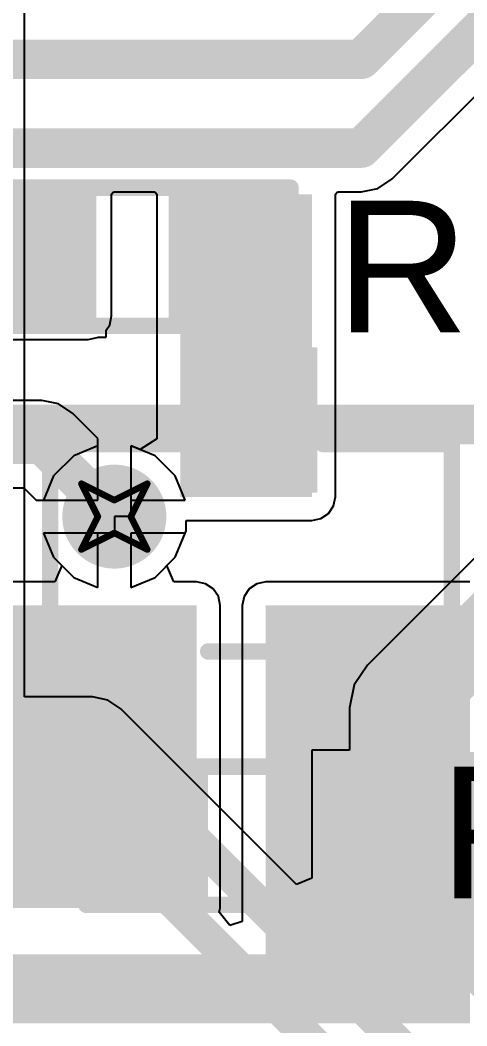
# Model space of a CAD drawing. Header units: inches. Extents: x -48 to 200, y -49 to 27.
# Drawn here: x 3.5054 to 3.6411, y 0.7482 to 1.0539 of the extents above; entities that cross this region are included whole.
import ezdxf

# ---------------------------------------------------------------- set-up
doc = ezdxf.new("R2010")
doc.units = ezdxf.units.IN
doc.header["$MEASUREMENT"] = 0
for name, color, linetype in [('Bottom Layer', 5, 'Continuous'), ('Bottom Overlay', 54, 'Continuous'), ('Bottom Paste', 16, 'Continuous'), ('Bottom Solder', 6, 'Continuous'), ('Dimension', 6, 'Continuous'), ('Drill Drawing', 1, 'Continuous'), ('Top Layer', 1, 'Continuous'), ('Top Overlay', 2, 'Continuous'), ('Top Paste', 8, 'Continuous'), ('Top Solder', 216, 'Continuous'), ('Via Holes', 16, 'Continuous')]:
    doc.layers.add(name, color=color, linetype=linetype)
doc.styles.add('Arial', font='', dxfattribs={"height": 0.2})
doc.styles.get('Arial').set_extended_font_data('Arial')

# ---------------------------------------------------------------- blocks, each defined once
blk = doc.blocks.new('SOT_23_7')
at = {"layer": 'Top Layer'}
for points in [[(-0.01614175, 0.05748035), (0.01614175, 0.05748035), (0.01614175, 0.02125985), (-0.01614175, 0.02125985)], [(-0.05354335, -0.02125985), (-0.02125985, -0.02125985), (-0.02125985, -0.05748035), (-0.05354335, -0.05748035)], [(0.02125985, -0.02125985), (0.05354335, -0.02125985), (0.05354335, -0.05748035), (0.02125985, -0.05748035)]]:
    blk.add_hatch(color=1, dxfattribs=at).paths.add_polyline_path(points)
at = {"layer": 'Top Paste'}
for points in [[(-0.01614175, 0.05748035), (0.01614175, 0.05748035), (0.01614175, 0.02125985), (-0.01614175, 0.02125985)], [(-0.05354335, -0.02125985), (-0.02125985, -0.02125985), (-0.02125985, -0.05748035), (-0.05354335, -0.05748035)], [(0.02125985, -0.02125985), (0.05354335, -0.02125985), (0.05354335, -0.05748035), (0.02125985, -0.05748035)]]:
    blk.add_hatch(color=8, dxfattribs=at).paths.add_polyline_path(points)
at = {"layer": 'Top Solder'}
for points in [[(-0.02014175, 0.06148035), (0.02014175, 0.06148035), (0.02014175, 0.01725985), (-0.02014175, 0.01725985)], [(-0.05754335, -0.01725985), (-0.01725985, -0.01725985), (-0.01725985, -0.06148035), (-0.05754335, -0.06148035)], [(0.01725985, -0.01725985), (0.05754335, -0.01725985), (0.05754335, -0.06148035), (0.01725985, -0.06148035)]]:
    blk.add_hatch(color=216, dxfattribs=at).paths.add_polyline_path(points)
at = {"layer": 'Top Overlay'}
for points in [[(-0.061, 0.032, 0.005, 0.005, 0), (-0.022, 0.032, 0.005, 0.005, 0)], [(-0.061, -0.023, 0.005, 0.005, 0), (-0.061, 0.032, 0.005, 0.005, 0)], [(0.022, 0.032, 0.005, 0.005, 0), (0.061, 0.032, 0.005, 0.005, 0)], [(0.061, -0.023, 0.005, 0.005, 0), (0.061, 0.032, 0.005, 0.005, 0)], [(-0.013, -0.031, 0.005, 0.005, 0), (0.013, -0.031, 0.005, 0.005, 0)], [(-0.066, -0.051, 0.005, 0.005, 0), (-0.066, -0.041, 0.005, 0.005, 0)], [(-0.066, -0.041, 0.005, 0.005, 0), (-0.061, -0.046, 0.005, 0.005, 0)], [(-0.066, -0.051, 0.005, 0.005, 0), (-0.061, -0.046, 0.005, 0.005, 0)]]:
    blk.add_lwpolyline(points, format="xyseb", dxfattribs=at)
for points in [[(-0.06225, 0.032, 0.0025, 0.0025, 1), (-0.05975, 0.032, 0.0025, 0.0025, 1)], [(-0.06225, 0.032, 0.0025, 0.0025, 1), (-0.05975, 0.032, 0.0025, 0.0025, 1)], [(-0.02325, 0.032, 0.0025, 0.0025, 1), (-0.02075, 0.032, 0.0025, 0.0025, 1)], [(0.02075, 0.032, 0.0025, 0.0025, 1), (0.02325, 0.032, 0.0025, 0.0025, 1)], [(0.05975, 0.032, 0.0025, 0.0025, 1), (0.06225, 0.032, 0.0025, 0.0025, 1)], [(0.05975, 0.032, 0.0025, 0.0025, 1), (0.06225, 0.032, 0.0025, 0.0025, 1)], [(-0.06225, -0.023, 0.0025, 0.0025, 1), (-0.05975, -0.023, 0.0025, 0.0025, 1)], [(0.05975, -0.023, 0.0025, 0.0025, 1), (0.06225, -0.023, 0.0025, 0.0025, 1)], [(-0.01425, -0.031, 0.0025, 0.0025, 1), (-0.01175, -0.031, 0.0025, 0.0025, 1)], [(0.01175, -0.031, 0.0025, 0.0025, 1), (0.01425, -0.031, 0.0025, 0.0025, 1)], [(-0.06725, -0.041, 0.0025, 0.0025, 1), (-0.06475, -0.041, 0.0025, 0.0025, 1)], [(-0.06725, -0.041, 0.0025, 0.0025, 1), (-0.06475, -0.041, 0.0025, 0.0025, 1)], [(-0.06225, -0.046, 0.0025, 0.0025, 1), (-0.05975, -0.046, 0.0025, 0.0025, 1)], [(-0.06225, -0.046, 0.0025, 0.0025, 1), (-0.05975, -0.046, 0.0025, 0.0025, 1)], [(-0.06725, -0.051, 0.0025, 0.0025, 1), (-0.06475, -0.051, 0.0025, 0.0025, 1)], [(-0.06725, -0.051, 0.0025, 0.0025, 1), (-0.06475, -0.051, 0.0025, 0.0025, 1)]]:
    blk.add_lwpolyline(points, format="xyseb", close=True, dxfattribs=at)
blk = doc.blocks.new('RES_0805_B_41')
at = {"layer": 'Bottom Layer'}
for points in [[(-0.06, 0.025), (-0.02, 0.025), (-0.02, -0.025), (-0.06, -0.025)], [(0.02, 0.025), (0.06, 0.025), (0.06, -0.025), (0.02, -0.025)]]:
    blk.add_hatch(color=5, dxfattribs=at).paths.add_polyline_path(points)
at = {"layer": 'Bottom Paste'}
for points in [[(-0.06, 0.025), (-0.02, 0.025), (-0.02, -0.025), (-0.06, -0.025)], [(0.02, 0.025), (0.06, 0.025), (0.06, -0.025), (0.02, -0.025)]]:
    blk.add_hatch(color=16, dxfattribs=at).paths.add_polyline_path(points)
at = {"layer": 'Bottom Solder'}
for points in [[(-0.064, 0.029), (-0.016, 0.029), (-0.016, -0.029), (-0.064, -0.029)], [(0.016, 0.029), (0.064, 0.029), (0.064, -0.029), (0.016, -0.029)]]:
    blk.add_hatch(color=6, dxfattribs=at).paths.add_polyline_path(points)
at = {"layer": 'Bottom Overlay'}
for points in [[(-0.064, 0.029, 0.005, 0.005, 0), (0.064, 0.029, 0.005, 0.005, 0)], [(-0.064, -0.029, 0.005, 0.005, 0), (-0.064, 0.029, 0.005, 0.005, 0)], [(0.064, -0.029, 0.005, 0.005, 0), (0.064, 0.029, 0.005, 0.005, 0)], [(-0.064, -0.029, 0.005, 0.005, 0), (0.064, -0.029, 0.005, 0.005, 0)]]:
    blk.add_lwpolyline(points, format="xyseb", dxfattribs=at)
for points in [[(-0.06525, 0.029, 0.0025, 0.0025, 1), (-0.06275, 0.029, 0.0025, 0.0025, 1)], [(-0.06525, 0.029, 0.0025, 0.0025, 1), (-0.06275, 0.029, 0.0025, 0.0025, 1)], [(0.06275, 0.029, 0.0025, 0.0025, 1), (0.06525, 0.029, 0.0025, 0.0025, 1)], [(0.06275, 0.029, 0.0025, 0.0025, 1), (0.06525, 0.029, 0.0025, 0.0025, 1)], [(-0.06525, -0.029, 0.0025, 0.0025, 1), (-0.06275, -0.029, 0.0025, 0.0025, 1)], [(-0.06525, -0.029, 0.0025, 0.0025, 1), (-0.06275, -0.029, 0.0025, 0.0025, 1)], [(0.06275, -0.029, 0.0025, 0.0025, 1), (0.06525, -0.029, 0.0025, 0.0025, 1)], [(0.06275, -0.029, 0.0025, 0.0025, 1), (0.06525, -0.029, 0.0025, 0.0025, 1)]]:
    blk.add_lwpolyline(points, format="xyseb", close=True, dxfattribs=at)
blk = doc.blocks.new('R___0603_44')
at = {"layer": 'Top Layer'}
for points in [[(-0.015, 0.0175), (-0.015, -0.0175), (-0.045, -0.0175), (-0.045, 0.0175)], [(0.045, 0.0175), (0.045, -0.0175), (0.015, -0.0175), (0.015, 0.0175)]]:
    blk.add_hatch(color=1, dxfattribs=at).paths.add_polyline_path(points)
at = {"layer": 'Top Paste'}
for points in [[(-0.015, 0.0175), (-0.015, -0.0175), (-0.045, -0.0175), (-0.045, 0.0175)], [(0.045, 0.0175), (0.045, -0.0175), (0.015, -0.0175), (0.015, 0.0175)]]:
    blk.add_hatch(color=8, dxfattribs=at).paths.add_polyline_path(points)
at = {"layer": 'Top Solder'}
for points in [[(-0.011, 0.0215), (-0.011, -0.0215), (-0.049, -0.0215), (-0.049, 0.0215)], [(0.049, 0.0215), (0.049, -0.0215), (0.011, -0.0215), (0.011, 0.0215)]]:
    blk.add_hatch(color=216, dxfattribs=at).paths.add_polyline_path(points)
at = {"layer": 'Top Overlay'}
for points in [[(0.048, 0.021, 0.005, 0.005, 0), (-0.048, 0.021, 0.005, 0.005, 0)], [(-0.048, 0.021, 0.005, 0.005, 0), (-0.048, -0.021, 0.005, 0.005, 0)], [(0.048, 0.021, 0.005, 0.005, 0), (0.048, -0.021, 0.005, 0.005, 0)], [(0.048, -0.021, 0.005, 0.005, 0), (-0.048, -0.021, 0.005, 0.005, 0)]]:
    blk.add_lwpolyline(points, format="xyseb", dxfattribs=at)
for points in [[(-0.04925, 0.021, 0.0025, 0.0025, 1), (-0.04675, 0.021, 0.0025, 0.0025, 1)], [(-0.04925, 0.021, 0.0025, 0.0025, 1), (-0.04675, 0.021, 0.0025, 0.0025, 1)], [(0.04675, 0.021, 0.0025, 0.0025, 1), (0.04925, 0.021, 0.0025, 0.0025, 1)], [(0.04675, 0.021, 0.0025, 0.0025, 1), (0.04925, 0.021, 0.0025, 0.0025, 1)], [(-0.04925, -0.021, 0.0025, 0.0025, 1), (-0.04675, -0.021, 0.0025, 0.0025, 1)], [(-0.04925, -0.021, 0.0025, 0.0025, 1), (-0.04675, -0.021, 0.0025, 0.0025, 1)], [(0.04675, -0.021, 0.0025, 0.0025, 1), (0.04925, -0.021, 0.0025, 0.0025, 1)], [(0.04675, -0.021, 0.0025, 0.0025, 1), (0.04925, -0.021, 0.0025, 0.0025, 1)]]:
    blk.add_lwpolyline(points, format="xyseb", close=True, dxfattribs=at)
blk = doc.blocks.new('R___0603_45')
at = {"layer": 'Top Layer'}
for points in [[(-0.015, 0.0175), (-0.015, -0.0175), (-0.045, -0.0175), (-0.045, 0.0175)], [(0.045, 0.0175), (0.045, -0.0175), (0.015, -0.0175), (0.015, 0.0175)]]:
    blk.add_hatch(color=1, dxfattribs=at).paths.add_polyline_path(points)
at = {"layer": 'Top Paste'}
for points in [[(-0.015, 0.0175), (-0.015, -0.0175), (-0.045, -0.0175), (-0.045, 0.0175)], [(0.045, 0.0175), (0.045, -0.0175), (0.015, -0.0175), (0.015, 0.0175)]]:
    blk.add_hatch(color=8, dxfattribs=at).paths.add_polyline_path(points)
at = {"layer": 'Top Solder'}
for points in [[(-0.011, 0.0215), (-0.011, -0.0215), (-0.049, -0.0215), (-0.049, 0.0215)], [(0.049, 0.0215), (0.049, -0.0215), (0.011, -0.0215), (0.011, 0.0215)]]:
    blk.add_hatch(color=216, dxfattribs=at).paths.add_polyline_path(points)
at = {"layer": 'Top Overlay'}
for points in [[(-0.048, 0.021, 0.005, 0.005, 0), (0.048, 0.021, 0.005, 0.005, 0)], [(-0.048, -0.021, 0.005, 0.005, 0), (-0.048, 0.021, 0.005, 0.005, 0)], [(0.048, -0.021, 0.005, 0.005, 0), (0.048, 0.021, 0.005, 0.005, 0)], [(-0.048, -0.021, 0.005, 0.005, 0), (0.048, -0.021, 0.005, 0.005, 0)]]:
    blk.add_lwpolyline(points, format="xyseb", dxfattribs=at)
for points in [[(-0.04925, 0.021, 0.0025, 0.0025, 1), (-0.04675, 0.021, 0.0025, 0.0025, 1)], [(-0.04925, 0.021, 0.0025, 0.0025, 1), (-0.04675, 0.021, 0.0025, 0.0025, 1)], [(0.04675, 0.021, 0.0025, 0.0025, 1), (0.04925, 0.021, 0.0025, 0.0025, 1)], [(0.04675, 0.021, 0.0025, 0.0025, 1), (0.04925, 0.021, 0.0025, 0.0025, 1)], [(-0.04925, -0.021, 0.0025, 0.0025, 1), (-0.04675, -0.021, 0.0025, 0.0025, 1)], [(-0.04925, -0.021, 0.0025, 0.0025, 1), (-0.04675, -0.021, 0.0025, 0.0025, 1)], [(0.04675, -0.021, 0.0025, 0.0025, 1), (0.04925, -0.021, 0.0025, 0.0025, 1)], [(0.04675, -0.021, 0.0025, 0.0025, 1), (0.04925, -0.021, 0.0025, 0.0025, 1)]]:
    blk.add_lwpolyline(points, format="xyseb", close=True, dxfattribs=at)

msp = doc.modelspace()

# ---------------------------------------------------------------- hatches: boundary and pattern name
at = {"layer": 'Bottom Layer'}
h = msp.add_hatch(color=5, dxfattribs=at)
edge = h.paths.add_edge_path()
edge.add_arc((3.534, 0.903), 0.011811, 0, 360)
at = {"layer": 'Bottom Solder'}
h = msp.add_hatch(color=6, dxfattribs=at)
edge = h.paths.add_edge_path()
edge.add_arc((3.534, 0.903), 0.015811, 0, 360)
at = {"layer": 'Top Layer'}
for points in [[(3.422, 0.964), (3.526, 0.964), (3.526, 1.001), (3.422, 1.001)], [(3.554, 0.909), (3.594, 0.909), (3.594, 1.001), (3.554, 1.001)], [(3.4746378, 0.784), (3.559, 0.784), (3.559, 0.876), (3.4746378, 0.876)], [(3.58, 0.749), (3.642, 0.749), (3.642, 0.876), (3.58, 0.876)], [(3.262, 0.749), (3.642, 0.749), (3.642, 0.77), (3.262, 0.77)]]:
    msp.add_hatch(color=1, dxfattribs=at).paths.add_polyline_path(points)
h = msp.add_hatch(color=1, dxfattribs=at)
edge = h.paths.add_edge_path()
edge.add_arc((3.534, 0.903), 0.011811, 0, 360)
at = {"layer": 'Top Solder'}
h = msp.add_hatch(color=216, dxfattribs=at)
edge = h.paths.add_edge_path()
edge.add_arc((3.534, 0.903), 0.015811, 0, 360)
at = {"layer": 'Via Holes'}
h = msp.add_hatch(color=7, dxfattribs=at)
edge = h.paths.add_edge_path()
edge.add_arc((3.534, 0.903), 0.0059055, 0, 360)

# ---------------------------------------------------------------- linework, layer by layer
at = {"layer": 'Bottom Layer'}
for p, q in [((3.5067401, 1.0395748), (3.5067401, 1.0785957)), ((3.5067401, 1.0002048), (3.5067401, 1.0395748)), ((3.5067401, 0.9608347), (3.5067401, 1.0002048)), ((3.5067401, 0.9214646), (3.5067401, 0.9608347)), ((3.529, 0.924537), (3.5216451, 0.9214905)), ((3.529, 0.908), (3.529, 0.924537)), ((3.5463549, 0.9214905), (3.539, 0.924537)), ((3.539, 0.924537), (3.539, 0.908)), ((3.5067401, 0.8820945), (3.5067401, 0.9214646)), ((3.5216451, 0.9214905), (3.5155095, 0.9153549)), ((3.5524905, 0.9153549), (3.5463549, 0.9214905)), ((3.5155095, 0.9153549), (3.512463, 0.908)), ((3.555537, 0.908), (3.5524905, 0.9153549)), ((3.512463, 0.908), (3.529, 0.908)), ((3.539, 0.908), (3.555537, 0.908)), ((3.529, 0.898), (3.512463, 0.898)), ((3.512463, 0.898), (3.5155095, 0.8906451)), ((3.529, 0.881463), (3.529, 0.898)), ((3.555537, 0.898), (3.539, 0.898)), ((3.539, 0.898), (3.539, 0.881463)), ((3.5524905, 0.8906451), (3.555537, 0.898)), ((3.6477124, 0.8946669), (3.6108573, 0.8578117)), ((3.5155095, 0.8906451), (3.5216451, 0.8845095)), ((3.5463549, 0.8845095), (3.5524905, 0.8906451)), ((3.5216451, 0.8845095), (3.529, 0.881463)), ((3.539, 0.881463), (3.5463549, 0.8845095)), ((3.5067401, 0.84818), (3.5067401, 0.8820945)), ((3.6108573, 0.8578117), (3.6068789, 0.8518578)), ((3.6068789, 0.8518578), (3.6054819, 0.8448345)), ((3.5273272, 0.84818), (3.5067401, 0.84818)), ((3.5320094, 0.8472487), (3.5273272, 0.84818)), ((3.5359787, 0.8445964), (3.5320094, 0.8472487)), ((3.5893806, 0.7911945), (3.5359787, 0.8445964)), ((3.6054819, 0.8448345), (3.6054819, 0.832)), ((3.6054819, 0.832), (3.594, 0.832)), ((3.594, 0.832), (3.594, 0.793108)), ((3.594, 0.793108), (3.5893806, 0.7911945))]:
    msp.add_line(p, q, dxfattribs=at)
for points in [[(3.6238345, 0.8448345, 0.022, 0.022, 0), (3.6606897, 0.8816897, 0.022, 0.022, 0)], [(3.6238345, 0.8028345, 0.022, 0.022, 0), (3.6238345, 0.8448345, 0.022, 0.022, 0)], [(3.4761181, 0.8359449, 0.01, 0.01, 0), (3.5273272, 0.8359449, 0.01, 0.01, 0)], [(3.5273272, 0.8359449, 0.01, 0.01, 0), (3.730145, 0.6331271, 0.01, 0.01, 0)], [(3.4761181, 0.8162599, 0.01, 0.01, 0), (3.5214139, 0.8162599, 0.01, 0.01, 0)], [(3.5214139, 0.8162599, 0.01, 0.01, 0), (3.627811, 0.7098628, 0.01, 0.01, 0)], [(3.621, 0.8, 0.022, 0.022, 0), (3.6238345, 0.8028345, 0.022, 0.022, 0)], [(3.621, 0.795, 0.022, 0.022, 0), (3.621, 0.8, 0.022, 0.022, 0)], [(3.621, 0.795, 0.022, 0.022, 0), (3.63, 0.786, 0.022, 0.022, 0)], [(3.63, 0.786, 0.022, 0.022, 0), (3.6300001, 0.786, 0.022, 0.022, 0)], [(3.6300001, 0.786, 0.022, 0.022, 0), (3.729, 0.6870001, 0.022, 0.022, 0)]]:
    msp.add_lwpolyline(points, format="xyseb", dxfattribs=at)
for points in [[(3.6183345, 0.8448345, 0.011, 0.011, 1), (3.6293345, 0.8448345, 0.011, 0.011, 1)], [(3.6183345, 0.8448345, 0.011, 0.011, 1), (3.6293345, 0.8448345, 0.011, 0.011, 1)], [(3.5248272, 0.8359449, 0.005, 0.005, 1), (3.5298272, 0.8359449, 0.005, 0.005, 1)], [(3.5248272, 0.8359449, 0.005, 0.005, 1), (3.5298272, 0.8359449, 0.005, 0.005, 1)], [(3.5189139, 0.8162599, 0.005, 0.005, 1), (3.5239139, 0.8162599, 0.005, 0.005, 1)], [(3.5189139, 0.8162599, 0.005, 0.005, 1), (3.5239139, 0.8162599, 0.005, 0.005, 1)], [(3.6183345, 0.8028345, 0.011, 0.011, 1), (3.6293345, 0.8028345, 0.011, 0.011, 1)], [(3.6183345, 0.8028345, 0.011, 0.011, 1), (3.6293345, 0.8028345, 0.011, 0.011, 1)], [(3.6155, 0.8, 0.011, 0.011, 1), (3.6265, 0.8, 0.011, 0.011, 1)], [(3.6155, 0.8, 0.011, 0.011, 1), (3.6265, 0.8, 0.011, 0.011, 1)], [(3.6155, 0.795, 0.011, 0.011, 1), (3.6265, 0.795, 0.011, 0.011, 1)], [(3.6155, 0.795, 0.011, 0.011, 1), (3.6265, 0.795, 0.011, 0.011, 1)], [(3.6245, 0.786, 0.011, 0.011, 1), (3.6355, 0.786, 0.011, 0.011, 1)], [(3.6245, 0.786, 0.011, 0.011, 1), (3.6355, 0.786, 0.011, 0.011, 1)], [(3.6245001, 0.786, 0.011, 0.011, 1), (3.6355001, 0.786, 0.011, 0.011, 1)], [(3.6245001, 0.786, 0.011, 0.011, 1), (3.6355001, 0.786, 0.011, 0.011, 1)]]:
    msp.add_lwpolyline(points, format="xyseb", close=True, dxfattribs=at)
at = {"layer": 'Dimension'}
msp.add_lwpolyline([(-0.067, 0.931, 0.012, 0.012, 0), (3.933, 0.931, 0.012, 0.012, 0)], format="xyseb", dxfattribs=at)
at = {"layer": 'Drill Drawing'}
for points in [[(3.524, 0.913, 0.002, 0.002, 0), (3.534, 0.908, 0.002, 0.002, 0)], [(3.524, 0.913, 0.002, 0.002, 0), (3.529, 0.903, 0.002, 0.002, 0)], [(3.534, 0.908, 0.002, 0.002, 0), (3.544, 0.913, 0.002, 0.002, 0)], [(3.539, 0.903, 0.002, 0.002, 0), (3.544, 0.913, 0.002, 0.002, 0)], [(3.524, 0.893, 0.002, 0.002, 0), (3.529, 0.903, 0.002, 0.002, 0)], [(3.539, 0.903, 0.002, 0.002, 0), (3.544, 0.893, 0.002, 0.002, 0)], [(3.524, 0.893, 0.002, 0.002, 0), (3.534, 0.898, 0.002, 0.002, 0)], [(3.534, 0.898, 0.002, 0.002, 0), (3.544, 0.893, 0.002, 0.002, 0)]]:
    msp.add_lwpolyline(points, format="xyseb", dxfattribs=at)
for points in [[(3.5235, 0.913, 0.001, 0.001, 1), (3.5245, 0.913, 0.001, 0.001, 1)], [(3.5235, 0.913, 0.001, 0.001, 1), (3.5245, 0.913, 0.001, 0.001, 1)], [(3.5435, 0.913, 0.001, 0.001, 1), (3.5445, 0.913, 0.001, 0.001, 1)], [(3.5435, 0.913, 0.001, 0.001, 1), (3.5445, 0.913, 0.001, 0.001, 1)], [(3.5335, 0.908, 0.001, 0.001, 1), (3.5345, 0.908, 0.001, 0.001, 1)], [(3.5335, 0.908, 0.001, 0.001, 1), (3.5345, 0.908, 0.001, 0.001, 1)], [(3.5285, 0.903, 0.001, 0.001, 1), (3.5295, 0.903, 0.001, 0.001, 1)], [(3.5285, 0.903, 0.001, 0.001, 1), (3.5295, 0.903, 0.001, 0.001, 1)], [(3.5385, 0.903, 0.001, 0.001, 1), (3.5395, 0.903, 0.001, 0.001, 1)], [(3.5385, 0.903, 0.001, 0.001, 1), (3.5395, 0.903, 0.001, 0.001, 1)], [(3.5335, 0.898, 0.001, 0.001, 1), (3.5345, 0.898, 0.001, 0.001, 1)], [(3.5335, 0.898, 0.001, 0.001, 1), (3.5345, 0.898, 0.001, 0.001, 1)], [(3.5235, 0.893, 0.001, 0.001, 1), (3.5245, 0.893, 0.001, 0.001, 1)], [(3.5235, 0.893, 0.001, 0.001, 1), (3.5245, 0.893, 0.001, 0.001, 1)], [(3.5435, 0.893, 0.001, 0.001, 1), (3.5445, 0.893, 0.001, 0.001, 1)], [(3.5435, 0.893, 0.001, 0.001, 1), (3.5445, 0.893, 0.001, 0.001, 1)]]:
    msp.add_lwpolyline(points, format="xyseb", close=True, dxfattribs=at)
at = {"layer": 'Top Layer'}
for p, q in [((3.6183725, 1.0056275), (3.6631835, 1.0504385)), ((3.609, 1.0017453), (3.6140724, 1.0027543)), ((3.6140724, 1.0027543), (3.6183725, 1.0056275)), ((3.5331371, 1.0009999), (3.5337488, 1.0017453)), ((3.5331371, 0.964), (3.5331371, 1.0009999)), ((3.5337488, 1.0017453), (3.5462512, 1.0017453)), ((3.5462512, 1.0017453), (3.5468629, 1.0009999)), ((3.5468629, 1.0009999), (3.5468629, 0.9266921)), ((3.6011371, 1.0009999), (3.6017488, 1.0017453)), ((3.6011371, 0.909), (3.6011371, 1.0009999)), ((3.6017488, 1.0017453), (3.609, 1.0017453)), ((3.5325938, 0.9612688), (3.5331371, 0.964)), ((3.5315, 0.9596317), (3.5325938, 0.9612688)), ((3.427, 0.9568629), (3.526, 0.9568629)), ((3.526, 0.9568629), (3.5287312, 0.9574062)), ((3.5287312, 0.9574062), (3.5288716, 0.9575)), ((3.5288716, 0.9575), (3.5315, 0.9575)), ((3.5315, 0.9575), (3.5315, 0.9596317)), ((3.512, 0.9382547), (3.49, 0.9382547)), ((3.5170724, 0.9372457), (3.512, 0.9382547)), ((3.5213725, 0.9343725), (3.5170724, 0.9372457)), ((3.529, 0.926745), (3.5213725, 0.9343725)), ((3.529, 0.908), (3.529, 0.926745)), ((3.5468629, 0.9266921), (3.5418628, 0.9233512)), ((3.5418628, 0.9233512), (3.539, 0.924537)), ((3.539, 0.924537), (3.539, 0.903)), ((3.49, 0.9117453), (3.5065097, 0.9117453)), ((3.5065097, 0.9117453), (3.510255, 0.908)), ((3.510255, 0.908), (3.529, 0.908)), ((3.6005938, 0.9062688), (3.6011371, 0.909)), ((3.5990467, 0.9039533), (3.6005938, 0.9062688)), ((3.539, 0.903), (3.534, 0.903)), ((3.534, 0.903), (3.534, 0.898)), ((3.555811, 0.8986615), (3.555811, 0.9018629)), ((3.555811, 0.9018629), (3.594, 0.9018629)), ((3.594, 0.9018629), (3.5967312, 0.9024062)), ((3.5967312, 0.9024062), (3.5990467, 0.9039533)), ((3.534, 0.898), (3.512463, 0.898)), ((3.512463, 0.898), (3.5155095, 0.8906451)), ((3.5524905, 0.8906451), (3.555811, 0.8986615)), ((3.5155095, 0.8906451), (3.5180175, 0.8881371)), ((3.5499825, 0.8881371), (3.5524905, 0.8906451)), ((3.5180175, 0.8881371), (3.5159464, 0.8831371)), ((3.5520536, 0.8831371), (3.5499825, 0.8881371)), ((3.5159464, 0.8831371), (3.4746378, 0.8831371)), ((3.559, 0.8831371), (3.5520536, 0.8831371)), ((3.5617312, 0.8825938), (3.559, 0.8831371)), ((3.5640467, 0.8810467), (3.5617312, 0.8825938)), ((3.5655938, 0.8787312), (3.5640467, 0.8810467)), ((3.5749533, 0.8810467), (3.5734062, 0.8787312)), ((3.5772688, 0.8825938), (3.5749533, 0.8810467)), ((3.58, 0.8831371), (3.5772688, 0.8825938)), ((3.642, 0.8831371), (3.58, 0.8831371)), ((3.5661371, 0.876), (3.5655938, 0.8787312)), ((3.5734062, 0.8787312), (3.5728629, 0.876)), ((3.5661371, 0.784), (3.5661371, 0.876)), ((3.5728629, 0.876), (3.5728629, 0.7799185)), ((3.5658877, 0.782746), (3.5661371, 0.784)), ((3.5690617, 0.778754), (3.5658877, 0.782746)), ((3.5728629, 0.7799185), (3.5690617, 0.778754))]:
    msp.add_line(p, q, dxfattribs=at)
for points in [[(3.609, 1.042, 0.012, 0.012, 0), (3.634811, 1.067811, 0.012, 0.012, 0)], [(3.609, 1.015, 0.012, 0.012, 0), (3.653811, 1.059811, 0.012, 0.012, 0)], [(3.264, 1.042, 0.012, 0.012, 0), (3.609, 1.042, 0.012, 0.012, 0)], [(3.301, 1.015, 0.012, 0.012, 0), (3.609, 1.015, 0.012, 0.012, 0)], [(3.4625, 0.925, 0.012, 0.012, 0), (3.512, 0.925, 0.012, 0.012, 0)], [(3.512, 0.925, 0.012, 0.012, 0), (3.534, 0.903, 0.012, 0.012, 0)]]:
    msp.add_lwpolyline(points, format="xyseb", dxfattribs=at)
for points in [[(3.606, 1.042, 0.006, 0.006, 1), (3.612, 1.042, 0.006, 0.006, 1)], [(3.606, 1.042, 0.006, 0.006, 1), (3.612, 1.042, 0.006, 0.006, 1)], [(3.606, 1.015, 0.006, 0.006, 1), (3.612, 1.015, 0.006, 0.006, 1)], [(3.606, 1.015, 0.006, 0.006, 1), (3.612, 1.015, 0.006, 0.006, 1)], [(3.509, 0.925, 0.006, 0.006, 1), (3.515, 0.925, 0.006, 0.006, 1)], [(3.509, 0.925, 0.006, 0.006, 1), (3.515, 0.925, 0.006, 0.006, 1)], [(3.531, 0.903, 0.006, 0.006, 1), (3.537, 0.903, 0.006, 0.006, 1)]]:
    msp.add_lwpolyline(points, format="xyseb", close=True, dxfattribs=at)

# ---------------------------------------------------------------- block references
for name, p in [('R___0603_45', (3.5395, 0.982)), ('SOT_23_7', (3.5755, 0.893)), ('RES_0805_B_41', (3.661, 0.8))]:
    msp.add_blockref(name, p)
at = {"rotation": 180}
msp.add_blockref('R___0603_44', (3.5735, 0.806), dxfattribs=at)

# ---------------------------------------------------------------- texts
at = {"layer": 'Top Overlay', "style": 'Arial'}
for s, p in [('R1', (3.601342, 0.9590065)), ('R2', (3.6326775, 0.7870065))]:
    msp.add_text(s, height=0.04, dxfattribs=at).set_placement(p)

doc.saveas('drawing.dxf')
